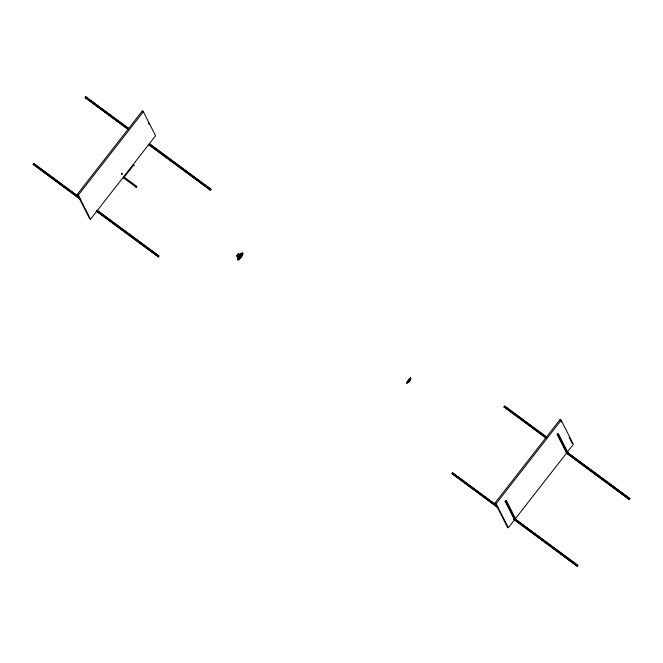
<?xml version="1.0" encoding="UTF-8"?>
<svg xmlns="http://www.w3.org/2000/svg" width="663" height="663" viewBox="0 0 663 663"><rect width="100%" height="100%" fill="white"/><g stroke="black" fill="none" stroke-linecap="round" stroke-linejoin="round"><path stroke-width="0.99" d="M238.307 255.918L237.818 258.794L238.547 257.095A1.914 0.638 -62.9 0 0 238.307 255.918C238.937 253.656 243.52 253.399 240.851 253.888M240.296 256.672L239.459 256.233L240.097 257.037M239.285 258.553L238.299 259.316A3.721 0.845 -53.6 0 1 237.868 258.471L237.86 257.841M237.967 258.214L237.926 257.41L237.868 258.471M239.343 255.62C240.404 255.073 238.224 256.324 239.202 255.098C239.733 256.017 239.442 256.133 239.583 256.1M136.106 187.215L123.6 177.982L123.865 177.444L124.221 177.129L136.752 186.378L136.106 187.215L136.752 186.378M237.023 256.084L238.415 253.912M238.398 256.796L237.959 256.913L238.125 256.258M237.959 256.913L238.199 256.357M238.597 253.821L238.713 254.211M238.962 254.045C239.351 252.736 237.246 254.567 237.379 255.238M239.194 256.349L239.824 255.545M240.023 254.261C239.592 255.893 240.321 253.175 239.07 255.006M239.285 254.774L239.343 254.592A1.914 0.547 -37.1 0 0 240.818 254.186L241.804 253.423A3.721 0.845 -53.6 0 1 242.36 253.772M238.042 259.656L238.042 259.656A4.235 0.97 -53.6 0 1 238.34 257.194A4.235 0.97 -53.6 0 1 242.053 253.017A4.235 0.97 -53.6 0 1 241.771 255.537M237.155 255.404L237.031 256.225L237.752 255.794M237.072 255.86L237.321 255.106M242.235 254.269L241.556 255.645M239.857 254.924L239.674 255.255A1.914 1.359 -40.9 0 0 241.166 255.785M123.666 177.054L123.79 178.049L124.288 177.212M238.042 256.971L238.199 256.929A1.914 0.646 -88.3 0 0 238.299 259.316M239.07 254.874L238.639 255.562M238.937 256.158L239.451 255.611L238.912 256.299M409.112 380.96C406.361 385.7 412.626 377.86 409.112 380.96L408.483 380.496L407.646 382.037L408.093 382.062M79.643 198.834L33.15 164.349L33.796 163.512L79.038 196.919M128.357 129.65L85.179 97.618L85.825 96.781L128.597 128.365M33.274 164.59L33.796 163.512M85.303 97.859L85.825 96.781M77.273 194.35L142.305 110.936L143.349 111.707L155.565 135.791L90.533 219.204L89.488 218.442L77.273 194.35L78.309 195.121L90.533 219.204M78.309 195.121L143.349 111.707M124.511 176.772L133.661 165.046M158.838 255.843L158.308 256.921L158.838 255.843L97.362 210.444M210.859 189.112L210.337 190.182L210.859 189.112L149.39 143.714M406.477 382.882L410.38 377.877L411.002 378.333L407.157 383.463L406.477 382.882L410.38 377.877M498.51 508.131L452.017 473.647L452.663 472.818L496.695 505.33M545.566 437.729L504.046 406.916L504.692 406.079L547.058 437.365M452.141 473.888L452.663 472.818M504.162 407.157L504.692 406.079M513.411 519.137L577.175 566.219L577.821 565.382L516.013 519.593L506.607 501.046L505.77 500.432L505.123 501.269L514.529 519.817L508.355 527.74L507.311 526.969L495.095 502.885L560.127 419.464L561.171 420.234L573.387 444.318L567.213 452.249L557.798 433.701L557.152 434.538L566.558 453.078L515.184 518.98M508.355 527.74L496.131 503.656L561.171 420.234M577.175 566.219L515.366 520.43L505.96 501.883L506.607 501.046M558.636 434.315L568.042 452.862L629.726 498.41L629.204 499.488L567.395 453.699L557.989 435.152L558.636 434.315L557.798 433.701M515.366 520.43L516.013 519.593M567.395 453.699L568.042 452.862M577.05 565.978L577.697 565.141M629.079 499.247L629.726 498.41M239.807 254.807L239.981 254.633A1.914 0.87 -20.4 0 1 241.597 254.178M237.619 255.703L237.122 255.968M237.536 255.993L237.006 256.001M241.804 253.423L241.324 253.639M124.321 177.866L123.649 177.427M409.693 379.567L408.681 380.877M557.152 434.538L557.989 435.152M85.95 97.022L128.183 128.208M149.714 144.103L210.983 189.353M504.816 406.32L547.05 437.505M566.915 452.183L629.85 498.651M85.179 97.618L127.942 129.194M148.736 144.551L210.212 189.941M504.046 406.916L546.411 438.202M148.23 144.327L210.337 190.182M566.268 453.011L629.204 499.488M505.123 501.269L505.96 501.883M495.095 502.885L496.131 503.656M33.921 163.753L78.64 196.77M96.856 210.229L158.954 256.084M452.788 473.059L495.849 504.85M515.715 519.527L577.821 565.382M33.15 164.349L80.853 199.571M96.707 211.282L158.184 256.68M452.017 473.647L498.535 507.999M513.494 519.046L514.529 519.817M96.201 211.058L158.308 256.921M560.127 419.464L561.486 422.14M569.177 437.307L572.343 443.555M505.77 500.432L507.12 503.084M142.305 110.936L143.208 112.718M148.189 122.531L149.092 124.312M241.199 256.432A4.235 0.97 -53.6 0 1 239.857 258.147M239.186 258.852A4.235 0.97 -53.6 0 1 238.572 259.39M238.547 257.095A3.721 0.845 -53.6 0 1 240.818 254.186M239.003 256.863A1.914 1.268 -74.8 0 1 239.343 257.915M121.503 173.863C122.406 175.728 122.879 172.247 121.503 173.863M133.263 164.714L134.075 165.369L133.263 164.714M239.426 258.156A3.033 0.696 -53.6 0 0 241.904 253.987A3.033 0.696 -53.6 0 0 238.821 256.962A3.033 0.696 -53.6 0 0 239.426 258.156M239.616 258.802A3.721 0.845 -53.6 0 0 242.65 253.705A3.721 0.845 -53.6 0 0 238.879 257.343A3.721 0.845 -53.6 0 0 239.616 258.802M239.517 259.1A4.235 0.97 -53.6 0 0 242.973 253.291A4.235 0.97 -53.6 0 0 238.672 257.443A4.235 0.97 -53.6 0 0 239.517 259.1"/></g></svg>
